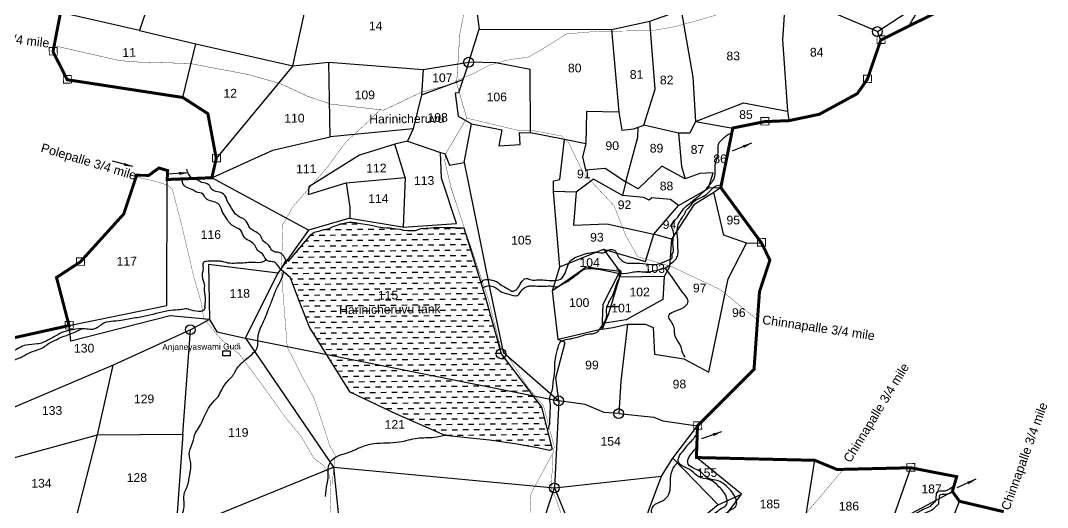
# Model space of a CAD drawing. Header units: feet. Extents: x 773755 to 783780, y 1571901 to 1585357.
# Drawn here: x 777136 to 780570, y 1580869 to 1582499 of the extents above; entities that cross this region are included whole.
import ezdxf
from ezdxf.enums import TextEntityAlignment as Align

# ---------------------------------------------------------------- set-up
doc = ezdxf.new("R2010")
doc.units = ezdxf.units.FT
doc.header["$LTSCALE"] = 15
doc.header["$MEASUREMENT"] = 0
doc.linetypes.add('HIDDEN2', pattern=[0.1875, 0.125, -0.0625])
for name, color, linetype in [('PLOT', 7, 'Continuous'), ('PLOT NO', 7, 'Continuous'), ('ROADS', 6, 'Continuous'), ('TANKS-STREAM', 4, 'Continuous'), ('text2', 7, 'Continuous'), ('VILLAGE STONES', 240, 'Continuous')]:
    doc.layers.add(name, color=color, linetype=linetype)
doc.layers.add('VILLAGE BOUNDRY', color=5, linetype='HIDDEN2', lineweight=100)
doc.styles.get("Standard").update_dxf_attribs({"font": 'arial.ttf'})
doc.linetypes.add('DOTS', pattern='A,1e-06,-3,["●",Standard,S=3,R=0,X=-1.25,Y=-1.25],-3', length=6.000001)
doc.dimstyles.get("Standard").update_dxf_attribs({"dimtxt": 0.18, "dimasz": 0.18, "dimexe": 0.18, "dimexo": 0.0625, "dimgap": 0.09, "dimtad": 0, "dimtih": 1, "dimtoh": 1, "dimdec": 4, "dimzin": 0, "dimdsep": 46, "dimtxsty": 'Standard', "dimcen": 0.09, "dimadec": 0, "dimazin": 0, "dimtfac": 1, "dimtdec": 4, "dimtofl": 0, "dimtmove": 0, "dimatfit": 3, "dimfxl": 1, "dimtolj": 1, "dimtzin": 0, "dimarcsym": 0})

msp = doc.modelspace()

# ---------------------------------------------------------------- hatches: boundary and pattern name
at = {"layer": 'TANKS-STREAM'}
h = msp.add_hatch(dxfattribs=at)
h.set_pattern_fill('DASH', color=256, scale=145.821707, angle=0.5858, style=0)
h.set_pattern_definition([(0.5858182, (37188.745, 36616.863), (18.04039535, 18.4131258), [18.22771332, -18.22771332])])
edge = h.paths.add_edge_path()
edge.add_line((778005.9, 1581664.3), (778023.6, 1581698.4))
edge.add_line((778023.6, 1581698.4), (778032.2, 1581693.4))
edge.add_line((778032.2, 1581693.4), (778107.1, 1581783.5))
edge.add_line((778107.1, 1581783.5), (778117.9, 1581790.5))
edge.add_line((778117.9, 1581790.5), (778136.5, 1581795.3))
edge.add_line((778136.5, 1581795.3), (778150.6, 1581799.9))
edge.add_line((778150.6, 1581799.9), (778167.6, 1581803.5))
edge.add_line((778167.6, 1581803.5), (778181.1, 1581809.3))
edge.add_line((778181.1, 1581809.3), (778194.6, 1581813.9))
edge.add_line((778194.6, 1581813.9), (778206.5, 1581819.1))
edge.add_line((778206.5, 1581819.1), (778227.4, 1581822.8))
edge.add_line((778227.4, 1581822.8), (778233, 1581823.9))
edge.add_line((778233, 1581823.9), (778244.3, 1581824.6))
edge.add_line((778244.3, 1581824.6), (778260.2, 1581822.5))
edge.add_line((778260.2, 1581822.5), (778272.7, 1581819.8))
edge.add_line((778272.7, 1581819.8), (778302.7, 1581815))
edge.add_line((778302.7, 1581815), (778314.1, 1581812.9))
edge.add_line((778314.1, 1581812.9), (778331.1, 1581808.5))
edge.add_line((778331.1, 1581808.5), (778347.5, 1581805.9))
edge.add_line((778347.5, 1581805.9), (778359.4, 1581804.9))
edge.add_line((778359.4, 1581804.9), (778371.9, 1581805))
edge.add_line((778371.9, 1581805), (778383.2, 1581802.9))
edge.add_line((778383.2, 1581802.9), (778404.2, 1581800.8))
edge.add_line((778404.2, 1581800.8), (778416.1, 1581797.5))
edge.add_line((778416.1, 1581797.5), (778429.1, 1581796.5))
edge.add_line((778429.1, 1581796.5), (778456.3, 1581796.3))
edge.add_line((778456.3, 1581796.3), (778475.5, 1581803.2))
edge.add_line((778475.5, 1581803.2), (778507.2, 1581805.8))
edge.add_line((778507.2, 1581805.8), (778525.3, 1581807.7))
edge.add_line((778525.3, 1581807.7), (778551.3, 1581806.8))
edge.add_line((778551.3, 1581806.8), (778568.3, 1581806.4))
edge.add_line((778568.3, 1581806.4), (778587.5, 1581806.1))
edge.add_line((778587.5, 1581806.1), (778609, 1581805.7))
edge.add_line((778609, 1581805.7), (778617.5, 1581805.3))
edge.add_line((778617.5, 1581805.3), (778689.2, 1581575.7))
edge.add_line((778689.2, 1581575.7), (778742.7, 1581383.8))
edge.add_line((778742.7, 1581383.8), (778877.9, 1581204.5))
edge.add_line((778877.9, 1581204.5), (778913.9, 1581064.1))
edge.add_line((778913.9, 1581064.1), (778906, 1581060.1))
edge.add_line((778906, 1581060.1), (778878.8, 1581065.2))
edge.add_line((778878.8, 1581065.2), (778864.4, 1581068.8))
edge.add_line((778864.4, 1581068.8), (778832.4, 1581074.3))
edge.add_line((778832.4, 1581074.3), (778796.6, 1581080.9))
edge.add_line((778796.6, 1581080.9), (778703.9, 1581094.9))
edge.add_line((778703.9, 1581094.9), (778555.7, 1581110.4))
edge.add_line((778555.7, 1581110.4), (778393, 1581181.4))
edge.add_line((778393, 1581181.4), (778238, 1581255.6))
edge.add_line((778238, 1581255.6), (778159.8, 1581380.5))
edge.add_line((778159.8, 1581380.5), (778101.9, 1581472.5))
edge.add_line((778101.9, 1581472.5), (778064.8, 1581566.6))
edge.add_line((778064.8, 1581566.6), (778037.9, 1581637.9))
edge.add_line((778037.9, 1581637.9), (778006.1, 1581665.4))

# ---------------------------------------------------------------- linework, layer by layer
at = {"layer": 'PLOT'}
for points in [[(778749.9, 1582806.6), (778652.8, 1582592.9), (778659.1, 1582546.6), (778668.8, 1582469.9), (779112.1, 1582469.6), (779240.2, 1582497.2), (779344.9, 1582533.8), (779383.6, 1582309.8), (779393.1, 1582161.4), (779553.2, 1582223.4), (779700.2, 1582196.4)], [(777631.6, 1582760.6), (777533.1, 1582466.5), (777269.3, 1582526.2)], [(780001.5, 1582462.5), (779773.5, 1582558.7), (779693, 1582570.8), (779573.5, 1582551.6), (779604.1, 1582688.6)], [(777533.1, 1582466.5), (777721.8, 1582420.8), (778045.8, 1582347.9), (778107, 1582628.2)], [(780012.4, 1582434), (780001.5, 1582462.5), (780122.7, 1582541.9), (780220.6, 1582609.1)], [(779693, 1582570.8), (779683.2, 1582434.7), (779700.2, 1582196.4), (779705.1, 1582164.1)], [(779393.1, 1582161.4), (779373.5, 1582122.2), (779336.4, 1582122), (779220.2, 1582149.5), (779258.2, 1582269.2), (779240.2, 1582497.2)], [(779136.7, 1582192.1), (779028.6, 1582194.6), (779026.5, 1582086.8), (778954.5, 1582100.8), (778841, 1582122.8), (778839.7, 1582335.3), (778725.5, 1582357.2), (778634.3, 1582360), (778668.8, 1582469.9)], [(779112.1, 1582469.6), (779136.7, 1582192.1), (779146.4, 1582132.1), (779186.2, 1582136.5), (779220.2, 1582149.5)], [(777678.4, 1582241.7), (777721.8, 1582420.8)], [(778045.8, 1582347.9), (778166.1, 1582359.9), (778481.5, 1582335), (778634.3, 1582360)], [(778476, 1582250.1), (778448.4, 1582137.2), (778170.5, 1582109.4), (778166.1, 1582359.9)], [(778634.3, 1582360), (778600.7, 1582257.6), (778589.1, 1582255.9), (778598.8, 1582178.9), (778643.9, 1582153.5), (778744.8, 1582133.4), (778734.7, 1582079.3), (778806.9, 1582084.1), (778804.6, 1582124.3), (778841, 1582122.8)], [(778045.8, 1582347.9), (777790.1, 1582037.6)], [(778481.5, 1582335), (778476, 1582250.1), (778616.3, 1582302)], [(778448.4, 1582137.2), (778429.9, 1582095.2), (778540.1, 1582057.6), (778554.5, 1582054.7), (778569.8, 1582014.8), (778618.7, 1582023.5), (778643.9, 1582153.5)], [(779393.1, 1582161.4), (779517.5, 1582139.4)], [(779436, 1581939.3), (779452.2, 1581989.5), (779407, 1581987.4), (779358.1, 1581969.1), (779279.8, 1582012.2), (779200.6, 1581935.6), (779159.9, 1581959.8), (779199.6, 1582109.3), (779200.9, 1582142.7)], [(779336.4, 1582122), (779345.4, 1582011.1), (779358.1, 1581969.1)], [(777775.4, 1581973), (777979.3, 1582065.1), (778170.5, 1582109.4)], [(778429.9, 1582095.2), (778387.4, 1582085.7), (778268.6, 1582048.7), (778099.3, 1581942.1), (778097.5, 1581917.4), (778224.9, 1581956.4), (778422.3, 1581973.8), (778387.4, 1582085.7)], [(778618.7, 1582023.5), (778703.1, 1581611.4), (778749.2, 1581388.6), (778935.5, 1581226.3), (778926.1, 1581302.6), (778957.2, 1581421.1), (778933.4, 1581431.3), (778915, 1581594.8), (778939.6, 1581675.2), (778917.9, 1581926.5), (778917.6, 1581962.2), (778938.9, 1581967), (778954.5, 1582100.8)], [(779026.5, 1582086.8), (779015.1, 1582043), (779024.4, 1581999.6), (779090.9, 1582005.4), (779159.9, 1581959.8), (779148.5, 1581913.4), (779051.4, 1581968), (778993.9, 1581924.4), (778917.9, 1581926.5)], [(778422.3, 1581973.8), (778414.7, 1581807.3), (778593.8, 1581819.7), (778543.4, 1581971.2), (778540.1, 1582057.6)], [(778098, 1581797), (777995.8, 1581653.8), (777764.3, 1581682.9), (777767.5, 1581498.8), (777636.3, 1581510.2), (777303.6, 1581426.3), (777297.8, 1581478.1), (777625.3, 1581545.4), (777626, 1581967.1)], [(778236.6, 1581837.4), (778098, 1581797), (777775.4, 1581973)], [(778224.9, 1581956.4), (778236.8, 1581874.7), (778236.6, 1581837.4), (778411.4, 1581808.1), (778414.7, 1581807.3)], [(778993.9, 1581924.4), (778984.4, 1581814.5), (779096.4, 1581818.5), (779253.6, 1581783.7), (779336.2, 1581879.9), (779309.5, 1581900.4), (779246.2, 1581905.4), (779237.7, 1581897.6), (779219.7, 1581906.4), (779148.5, 1581913.4)], [(779477.3, 1581940.1), (779454.1, 1581923.2), (779386.9, 1581882.2), (779312.1, 1581767.6), (779253.6, 1581783.7)], [(779336.2, 1581879.9), (779418.6, 1581926.5), (779436, 1581939.3), (779477.3, 1581940.1)], [(779562.9, 1581753.6), (779487.5, 1581781.1), (779454.1, 1581923.2)], [(779085.6, 1581734.4), (779225.3, 1581692), (779253.6, 1581783.7)], [(779081.1, 1581466.3), (779116.2, 1581471.1), (779165.3, 1581482.9), (779226, 1581482.7), (779251, 1581471.4), (779255.7, 1581382.5), (779354.1, 1581367.2), (779437.8, 1581321.8), (779502.1, 1581634.4), (779562.9, 1581753.6), (779612.9, 1581755.4)], [(779312.1, 1581767.6), (779306.2, 1581674.3), (779287.5, 1581642.3), (779138.1, 1581640.4), (779140.2, 1581659.3)], [(778939.6, 1581675.2), (779085.6, 1581734.4), (779140.2, 1581659.3), (779026.6, 1581673.8), (778915, 1581594.8)], [(777767.5, 1581498.8), (777792.4, 1581456.7), (777888.1, 1581436.1), (777995.8, 1581653.8)], [(779138.1, 1581640.4), (779100.5, 1581514.4), (779081.1, 1581466.3), (779084.3, 1581549.3), (779140.2, 1581659.3)], [(779287.5, 1581642.3), (779283.9, 1581565), (779160.9, 1581496.7), (779088.6, 1581486)], [(779093.6, 1581541.8), (779138.6, 1581542)], [(777767.5, 1581498.8), (777703.9, 1581464.3), (777445.3, 1581345.8), (777080.7, 1581190.2), (777112.8, 1581437)], [(779165.3, 1581482.9), (779142.6, 1581291.6), (779136.2, 1581183.5), (779253.2, 1581171.1), (779283, 1581159.1), (779399.4, 1581142.1)], [(777392.5, 1581112.6), (777678.4, 1581114.7), (777703.9, 1581464.3)], [(777888.1, 1581436.1), (778182.6, 1581004.2), (778920.9, 1580934.6)], [(777888.1, 1581436.1), (778935.5, 1581226.3)], [(779081.1, 1581466.3), (778933.4, 1581431.3)], [(777074.7, 1581025), (777392.5, 1581112.6), (777445.3, 1581345.8)], [(778935.5, 1581226.3), (778920.9, 1580934.6), (779278.8, 1580973.9), (779316.7, 1581034.4), (779399.4, 1581142.1)], [(779136.2, 1581183.5), (779087.2, 1581186.8), (779023.7, 1581213.4), (778935.5, 1581226.3)], [(777678.4, 1581114.7), (777655.2, 1580788.8), (777528.4, 1580758.8), (777320.9, 1580829.2), (777392.5, 1581112.6)], [(779316.7, 1581034.4), (779468.1, 1580877.7), (779546.6, 1580913.8), (779395.9, 1581036.2)], [(779391.6, 1580700.8), (779508.9, 1580794.4), (779724.8, 1580607.8), (779791.8, 1581026.9)], [(777655.2, 1580788.8), (778182.6, 1581004.2), (778212.5, 1580709.8), (777655.2, 1580788.8)], [(779724.8, 1580607.8), (780047.3, 1580813.1), (780112.3, 1581002)], [(779468.1, 1580877.7), (779344.1, 1580774.9), (779185, 1580632.3), (779171.9, 1580658.7), (779238.2, 1580863.1), (779278.8, 1580973.9)], [(778212.5, 1580709.8), (778458.6, 1580693.6), (778712.9, 1580673.4), (778825, 1580644.1), (778920.9, 1580934.6), (779084.9, 1580530.7), (779171.9, 1580658.7)], [(780047.3, 1580813.1), (780251.8, 1580922.7)], [(779426.3, 1580750.9), (779546.6, 1580913.8)], [(779724.8, 1580607.8), (779865.6, 1580606.6), (780154.1, 1580576.7), (780275.6, 1580889.8)]]:
    msp.add_lwpolyline(points, dxfattribs=at)
at = {"layer": 'ROADS', "linetype": 'HIDDEN2', "ltscale": 10, "const_width": 1.2}
for points in [[(778993.2, 1583501.5), (778984.8, 1583487.1), (778950.5, 1583323.6), (778890.1, 1583213.1), (778854.6, 1583167.7), (778731.3, 1582921.5), (778709.5, 1582874.5), (778707.8, 1582823.7), (778649.6, 1582682.5), (778629.2, 1582581), (778604.7, 1582454.9), (778593.9, 1582289.5)], [(777248.8, 1582414.9), (777466.4, 1582365.2), (777527.1, 1582360.5), (777701.6, 1582355.6), (777895.3, 1582318.9), (778002.8, 1582288.8), (778094.9, 1582246.1), (778172.2, 1582219.8), (778350.2, 1582199.1), (778474.5, 1582258.6), (778598.3, 1582292.3)], [(778630, 1582172.2), (778627.6, 1582172.8), (778593.9, 1582289.5)], [(778777.1, 1581356.7), (778739.7, 1581408.6), (778700.8, 1581563.4), (778576.2, 1581935.9), (778554.5, 1582027.4), (778556, 1582050.8), (778627.6, 1582172.8)]]:
    msp.add_lwpolyline(points, dxfattribs=at)
at = {"layer": 'ROADS', "linetype": 'DOTS', "lineweight": -3, "ltscale": 0.3, "const_width": 1}
for points in [[(778587.6, 1582295.7), (778654.3, 1582323.7), (778699.8, 1582348.5), (778753, 1582364.3), (778797.1, 1582372.4), (778832.1, 1582375.8), (778895.7, 1582412.9), (778962.3, 1582454.7), (779067.3, 1582463.4), (779146.5, 1582464.2), (779247.1, 1582465.2), (779327.7, 1582479.7), (779424.9, 1582506.6), (779543.4, 1582542.8), (779616.2, 1582577), (779706.9, 1582646.4), (779946.2, 1582719.6), (780035.5, 1582770.7), (780108.3, 1582809.5), (780237.4, 1582845.8)], [(778177.4, 1580948.5), (778188.4, 1581042.4), (778169.3, 1581076.4), (778139.3, 1581169.9), (778116.4, 1581236.2), (778081.6, 1581299), (778027.5, 1581405.9), (778007.7, 1581658.4), (778012.9, 1581817.1), (778046.4, 1581875.5), (778161.3, 1582008.1), (778223.6, 1582092.3), (778298.1, 1582161.3), (778340.4, 1582202.7)], [(779600, 1581496.7), (779475.8, 1581598.3), (779313.5, 1581675.2), (779199.6, 1581708.7), (779160.5, 1581777.7), (779120.1, 1581879.8), (779052.2, 1581951.8), (779018.9, 1581985.7), (778969.5, 1582088.9), (778945, 1582112.5), (778840.9, 1582132.6), (778796.9, 1582132.3), (778630, 1582172.2)], [(777523.6, 1581975.7), (777596.2, 1581958.4), (777627.3, 1581947.9), (777643.3, 1581934.6), (777675, 1581811.8), (777715.8, 1581637.9), (777738.4, 1581560.4), (777747.9, 1581503.1), (777786.2, 1581455.1), (777812.4, 1581426), (777866.6, 1581383.2), (777936.6, 1581289.1), (778021, 1581171.2), (778074.8, 1581105.8), (778116.3, 1581034), (778150.8, 1581007.9), (778170, 1580974.5), (778173.9, 1580878.8), (778163.5, 1580798.5)], [(778648.2, 1579568), (778593.7, 1579686.2), (778570.7, 1579704.9), (778562.1, 1579727.6), (778555.4, 1579822.7), (778556, 1579915), (778581, 1579965.2), (778610.7, 1580034.4), (778660.1, 1580113.1), (778705.5, 1580208.7), (778733.8, 1580266.7), (778766.4, 1580357.4), (778805.9, 1580431.4), (778821.4, 1580483.9), (778814.5, 1580526.1), (778830.4, 1580642.8), (778816.4, 1580669.1), (778837, 1580814.2), (778842.8, 1580915.9), (778916.7, 1581052.9), (778920.4, 1581072.2), (778884.7, 1581208.7), (778828.9, 1581276.1), (778777.1, 1581356.7)], [(779185.4, 1580041), (779220.2, 1580169.6), (779310.7, 1580327.8), (779362, 1580360.5), (779387.7, 1580379.4), (779419.2, 1580445.9), (779498.6, 1580540.8), (779544.4, 1580592.3), (779589.3, 1580631.9), (779648.5, 1580708.4), (779703.5, 1580764.7), (779753.9, 1580838.7), (779888.8, 1580998.9)]]:
    msp.add_lwpolyline(points, dxfattribs=at)
at = {"layer": 'ROADS', "linetype": 'DOTS', "lineweight": -3, "ltscale": 0.15, "const_width": 1}
msp.add_lwpolyline([(778916.1, 1581045.8), (778911.1, 1580949.9), (778911.3, 1580926.1), (778923.5, 1580905.7), (778948.6, 1580833.1), (778944.5, 1580811.4), (778964.8, 1580791), (779016.5, 1580664.1), (779045.1, 1580582.3), (779042.8, 1580540.1), (779051.8, 1580511.5), (779063.1, 1580461), (779083.6, 1580422.3), (779093.7, 1580388.3)], dxfattribs=at)
at = {"layer": 'TANKS-STREAM'}
msp.add_lwpolyline([(778005.9, 1581664.3), (778023.6, 1581698.4), (778032.2, 1581693.4), (778107.1, 1581783.5), (778117.9, 1581790.5), (778136.5, 1581795.3), (778150.6, 1581799.9), (778167.6, 1581803.5), (778181.1, 1581809.3), (778194.6, 1581813.9), (778206.5, 1581819.1), (778227.4, 1581822.8), (778233, 1581823.9), (778244.3, 1581824.6), (778260.2, 1581822.5), (778272.7, 1581819.8), (778302.7, 1581815), (778314.1, 1581812.9), (778331.1, 1581808.5), (778347.5, 1581805.9), (778359.4, 1581804.9), (778371.9, 1581805), (778383.2, 1581802.9), (778404.2, 1581800.8), (778416.1, 1581797.5), (778429.1, 1581796.5), (778456.3, 1581796.3), (778475.5, 1581803.2), (778507.2, 1581805.8), (778525.3, 1581807.7), (778551.3, 1581806.8), (778568.3, 1581806.4), (778587.5, 1581806.1), (778609, 1581805.7), (778617.5, 1581805.3), (778689.2, 1581575.7), (778742.7, 1581383.8), (778877.9, 1581204.5), (778913.9, 1581064.1), (778906, 1581060.1), (778878.8, 1581065.2), (778864.4, 1581068.8), (778832.4, 1581074.3), (778796.6, 1581080.9), (778703.9, 1581094.9), (778555.7, 1581110.4), (778393, 1581181.4), (778238, 1581255.6), (778159.8, 1581380.5), (778101.9, 1581472.5), (778064.8, 1581566.6), (778037.9, 1581637.9), (778006.1, 1581665.4)], dxfattribs=at)
for points in [[(780109.1, 1582485.7), (780120.5, 1582504.9), (780133.9, 1582523.3), (780163.6, 1582539.2), (780183.2, 1582553), (780198.7, 1582569.5), (780222.3, 1582584), (780239.9, 1582597.1), (780265.5, 1582612.9), (780297.3, 1582633.6), (780340.5, 1582658.5), (780380.4, 1582678.6), (780409.4, 1582697.2), (780437, 1582740.6), (780447.8, 1582749.5), (780463.8, 1582780.9), (780464.9, 1582798.6), (780478.3, 1582820.4), (780486.3, 1582836.1), (780463.9, 1582895.4), (780463.8, 1582898.8), (780451.2, 1582937.4), (780437.3, 1582964.4), (780415.1, 1583007.6), (780398.5, 1583033.9), (780385.3, 1583069.1), (780400.7, 1583085.6)], [(778676.7, 1581620.3), (778686.1, 1581631.6), (778696.5, 1581632.6), (778708.6, 1581631), (778727.7, 1581625.2), (778740.8, 1581615.8), (778758.2, 1581604.8), (778770.3, 1581598), (778774.7, 1581594.6), (778777.3, 1581593.7), (778797.1, 1581601.7), (778809.8, 1581622.5), (778826.1, 1581635.7), (778844.3, 1581630.7), (778860.8, 1581630.8), (778917.8, 1581628.8), (778941.1, 1581633.4), (778956.5, 1581653.4), (778965.7, 1581679.4), (778977.7, 1581697.7), (779002.6, 1581710.9), (779026.7, 1581718.9), (779045.7, 1581722.5), (779077.7, 1581722), (779083.7, 1581721.2), (779100.9, 1581730), (779113.9, 1581732.7), (779125.2, 1581726.8), (779134, 1581709.6), (779141, 1581701.1), (779150.6, 1581692.5), (779182.6, 1581686.8), (779198.2, 1581687), (779269.4, 1581684.4), (779302.1, 1581697.7), (779314.3, 1581704.8), (779314.8, 1581715.7), (779317.8, 1581723), (779317.6, 1581744.9), (779318.5, 1581769.8), (779319.5, 1581790.5), (779313.9, 1581807.1), (779337.3, 1581846.2), (779352.8, 1581868.8), (779372.1, 1581886), (779392.7, 1581902.7), (779430.1, 1581937.4), (779447, 1581957.6), (779456.5, 1581974.1), (779458.6, 1582013.7), (779469, 1582063.6), (779469.4, 1582084.3), (779488.6, 1582107.5), (779499.5, 1582116.8), (779516.5, 1582123)], [(778023.5, 1581697.4), (777999.1, 1581722.9), (777983.5, 1581725.1), (777972.5, 1581735.1), (777963, 1581749.8), (777947.2, 1581761.3), (777937.7, 1581779.1), (777922.8, 1581791.4), (777903.1, 1581804.4), (777890.4, 1581827.7), (777860.6, 1581846.1), (777841.6, 1581870.8), (777829, 1581891.7), (777814.5, 1581918.4), (777774.5, 1581935.1), (777765, 1581949.8), (777740.8, 1581957.3), (777726.6, 1581965.8), (777706.3, 1581974.1), (777692, 1582001.2)], [(778004.9, 1581665.8), (777980.4, 1581691.2), (777964.8, 1581693.4), (777953.8, 1581703.4), (777944.3, 1581718.1), (777928.6, 1581729.6), (777919.1, 1581747.4), (777904.1, 1581759.7), (777884.5, 1581772.8), (777871.8, 1581796), (777842, 1581814.4), (777823, 1581839.1), (777810.3, 1581860), (777795.8, 1581886.7), (777755.9, 1581903.4), (777746.4, 1581918.1), (777722.1, 1581925.7), (777708, 1581934.1), (777687.6, 1581942.4), (777673.3, 1581969.6)], [(778679.5, 1581604), (778689.8, 1581608.4), (778694.1, 1581610.1), (778711.4, 1581610.3), (778728.9, 1581601.8), (778740.4, 1581592.7), (778760.5, 1581585.3), (778791.5, 1581578.1), (778798.6, 1581579.2), (778809.3, 1581593.4), (778827.6, 1581607.7), (778837.9, 1581611), (778864.5, 1581610.2), (778894.8, 1581610.5), (778915.5, 1581609.7), (778930.1, 1581607.7), (778945.3, 1581615.9), (778966.8, 1581627), (778980.3, 1581636.9), (779002.9, 1581653.9), (779021.2, 1581666.6), (779045.1, 1581669), (779067.4, 1581667), (779176.9, 1581655.3), (779185.5, 1581657.5), (779230.6, 1581658), (779277.1, 1581667.1), (779299.3, 1581676), (779309, 1581684.3), (779326.2, 1581699.6), (779333.6, 1581714.9), (779333.3, 1581746.8), (779333.1, 1581765.3), (779332.2, 1581804.5), (779340.1, 1581826.8), (779349.2, 1581841), (779358.8, 1581857.4), (779363, 1581865.6), (779374.3, 1581876.5), (779384, 1581890.2), (779418.5, 1581910), (779438.9, 1581925.4), (779459.9, 1581945.1), (779482.1, 1581950.2)], [(777959.1, 1581697.6), (777951.2, 1581693.6), (777936.6, 1581689), (777904.6, 1581689.7), (777880.1, 1581687), (777861.4, 1581686.8), (777841.8, 1581686.1), (777816.7, 1581690.3), (777802.9, 1581693.6), (777779.3, 1581693.3), (777757.2, 1581693.1), (777746, 1581687.1), (777746.1, 1581671.9), (777743.8, 1581655.2), (777743, 1581642.9), (777750.1, 1581614.7), (777749.8, 1581596), (777753.1, 1581562.7), (777751.3, 1581541.1), (777751.4, 1581538.6), (777751.4, 1581535.7), (777698.9, 1581532.2), (777695.9, 1581533.2), (777677.7, 1581532), (777662, 1581530.4), (777629.2, 1581527.1), (777548, 1581508.1), (777502.4, 1581500.7), (777478.4, 1581495.6), (777447, 1581492.8), (777414.6, 1581486.1), (777382.9, 1581466.6), (777339.2, 1581467.7), (777302.9, 1581462.4), (777287.7, 1581459.3), (777233.1, 1581432.1), (777209.7, 1581421), (777192, 1581416.4), (777154.2, 1581412.6), (777108.3, 1581391.5), (777087.2, 1581384.9), (777069, 1581385.7)], [(777647.3, 1580700.6), (777647.9, 1580716), (777651.3, 1580725.2), (777651.8, 1580737.1), (777651.7, 1580748.3), (777651.6, 1580763.7), (777652.1, 1580778.4), (777657.5, 1580798.7), (777660.9, 1580813.4), (777667, 1580826.1), (777682.7, 1580879.7), (777682.3, 1580911.9), (777692.6, 1580938.6), (777698, 1580958.9), (777704.6, 1580998.2), (777705, 1581016), (777699.8, 1581048.8), (777705.1, 1581069.8), (777714, 1581095.1), (777718, 1581113.4), (777730.4, 1581134.5), (777778.7, 1581220.9), (777796, 1581239.9), (777808.4, 1581263.1), (777824.2, 1581287.1), (777848.5, 1581315.3), (777858.1, 1581332.2), (777890, 1581365.4), (777915, 1581387.4), (777927.4, 1581403.6), (777929.2, 1581434.4), (777943.5, 1581481.3), (777952.4, 1581501), (777962.7, 1581527), (777977, 1581563.5), (777987.9, 1581592.3), (778005.1, 1581626.8), (778014.6, 1581657.6), (778014.5, 1581661.1)], [(778898, 1581128.2), (778905, 1581146.6), (778906, 1581158.3), (778906.8, 1581188.4), (778907.7, 1581206.7), (778906.5, 1581221.7), (778906.3, 1581241.2), (778913.3, 1581259.7), (778916.4, 1581282.5), (778922.1, 1581334.1), (778921.9, 1581346.4), (778925.5, 1581374.8), (778930.4, 1581393.8), (778934.1, 1581408.8), (778937.9, 1581417.8), (778941.2, 1581423.4), (778947.3, 1581427.3), (778971.7, 1581433.2), (778982.3, 1581435.5), (779021.8, 1581446.5), (779031.2, 1581448.8), (779063.4, 1581455.8), (779076.1, 1581471.5), (779095.8, 1581512.6), (779095, 1581531.5), (779101.5, 1581552.2), (779109.2, 1581567.8), (779117.9, 1581583.5), (779127.6, 1581612.5), (779138.5, 1581639.4), (779144.5, 1581656.7), (779129.8, 1581667.4)], [(779358.4, 1581370.9), (779348.4, 1581391.5), (779342.8, 1581410.9), (779325.1, 1581441.1), (779320.4, 1581474.7), (779302.7, 1581509.3), (779354.5, 1581540.2), (779367.4, 1581555.5), (779351.8, 1581586.8), (779312.1, 1581643.9), (779292.3, 1581669.8)], [(777031.3, 1581327.9), (777032.3, 1581330.9), (777043.5, 1581334.4), (777044.5, 1581334.9), (777047, 1581335), (777050.9, 1581335), (777055.8, 1581335.1), (777065.6, 1581338.1), (777084.2, 1581346.6), (777086.6, 1581353), (777098.3, 1581357.1), (777118.9, 1581364.7), (777137, 1581371.7), (777148.7, 1581378.2), (777178, 1581391.8), (777194.7, 1581397.8), (777212.8, 1581405.8), (777228.9, 1581417.8), (777247.4, 1581426.8), (777267.5, 1581436.8), (777296.3, 1581447.9), (777316.9, 1581456.5), (777343.8, 1581468.5)], [(777053.3, 1578939.3), (777073, 1578936), (777117, 1578920.3), (777137.9, 1578910.2), (777168, 1578898.9), (777202.8, 1578888.9), (777218.9, 1578889.1), (777252.4, 1578896.3), (777269.6, 1578908.1), (777315.6, 1578920.1), (777357.1, 1578929.7), (777394, 1578937), (777479.3, 1578948.3), (777509.3, 1578957.8), (777553, 1578972.1), (777574.8, 1578980.4), (777609.4, 1578987.7), (777640.5, 1578998.3), (777656.6, 1578998.5), (777686.7, 1579024.7), (777686.6, 1579037.4), (777695.7, 1579051.3), (777705.9, 1579073.4), (777716.1, 1579086.2), (777727.5, 1579105.9), (777735.4, 1579123.3), (777744.5, 1579139.5), (777753.5, 1579155.7), (777760.2, 1579177.7), (777772.7, 1579197.5), (777781.8, 1579219.5), (777789.6, 1579239.2), (777797.6, 1579254.2), (777806.8, 1579257.8), (777867.9, 1579260.7), (777888.8, 1579256.3), (777908.5, 1579250.8), (777932.7, 1579248.7), (777953.5, 1579251.2), (777988.1, 1579258.5), (778015.6, 1579271.5), (778052.6, 1579271.8), (778103.7, 1579245.8), (778119.9, 1579243.7), (778184.3, 1579266.3), (778197.9, 1579294.1), (778257.6, 1579321.2), (778290.9, 1579341.2), (778346.7, 1579389.5), (778351.8, 1579406.5), (778368.5, 1579424.8), (778387.8, 1579436.7), (778411.2, 1579439.5), (778442.4, 1579439.8), (778486.5, 1579445.5), (778520.2, 1579456.2), (778544.7, 1579475.9), (778558.8, 1579496.9), (778580.8, 1579510.1), (778611.7, 1579538.9), (778637.4, 1579561.3), (778656.3, 1579622.5), (778665.2, 1579647.2), (778719.4, 1579682.8), (778749.1, 1579703.9), (778773.7, 1579713.3), (778804.2, 1579796.1), (778828.6, 1579826.2), (778839.9, 1579870.4), (778853.9, 1579899.1), (778876.9, 1579937), (778885.7, 1579964.4), (778896.1, 1580012), (778871.8, 1580052.5), (778824.8, 1580072.8), (778798.6, 1580092), (778769.5, 1580135.2), (778785.8, 1580191.2), (778810.3, 1580214.8), (778859.5, 1580234.8), (778894.3, 1580262.4), (778951.2, 1580294.1), (778991.1, 1580325.7), (779068.8, 1580357.7), (779128.2, 1580395.9), (779151.7, 1580416.4), (779167.1, 1580439.9), (779173.4, 1580454.2), (779195.3, 1580480.4), (779209.4, 1580496.1), (779213, 1580522.1), (779202.4, 1580545.4), (779196.9, 1580576.5), (779188.8, 1580608.9), (779200.2, 1580633.7), (779233.8, 1580656.1), (779259.6, 1580675.8), (779288, 1580695.6), (779294, 1580745), (779312, 1580764.6), (779372.9, 1580782.7), (779384.3, 1580807.5), (779403.8, 1580814.2), (779426.9, 1580835.2), (779458, 1580851.1), (779478.6, 1580865.6), (779495.4, 1580876.2), (779489.8, 1580916.4), (779475.3, 1580934.4), (779437.3, 1580962.6), (779403.5, 1580971.3), (779379.8, 1580991.8), (779335.3, 1581023.8), (779336.5, 1581035.5), (779354.4, 1581061.7), (779367.3, 1581078.7), (779382.7, 1581095.7), (779394.2, 1581110.1)], [(778155.2, 1580905.9), (778160.9, 1580948.5), (778164.3, 1580971.7), (778165.2, 1581005.8), (778173.5, 1581024.1), (778200.1, 1581042.6), (778236.5, 1581055.2), (778271.7, 1581070.1), (778316.7, 1581082.8), (778403.1, 1581088.5), (778462.7, 1581101.3), (778518.7, 1581104.3), (778558.8, 1581113.2)], [(779303.4, 1580761.9), (779282.6, 1580798.3), (779271.4, 1580806.7), (779252.2, 1580838.1), (779246.1, 1580853.4), (779251.9, 1580874), (779282.5, 1580891.3), (779303.6, 1580913.7), (779309.8, 1580973.8), (779323.1, 1581008), (779331.6, 1581017.5)], [(780259.1, 1580942.5), (780235.8, 1580926.9), (780223.6, 1580923.5), (780198.5, 1580918.4), (780197.8, 1580910.3), (780196.2, 1580901.3), (780195.5, 1580890.8), (780189.1, 1580884.2), (780177.1, 1580872.8), (780156, 1580862.8), (780140.7, 1580854.5), (780122.1, 1580846.2), (780102.7, 1580838.8), (780088.2, 1580832.9), (780080.1, 1580830.4), (780067, 1580835.1), (780052.4, 1580833.4), (780034.7, 1580825.9), (780014.5, 1580816), (779997.5, 1580802.8), (779988.7, 1580796.2), (779988, 1580784.1), (779984.9, 1580771.1), (779976.9, 1580758), (779961.7, 1580738.4), (779949.6, 1580725.3), (779939.2, 1580711.4), (779929.6, 1580701.6), (779915.2, 1580682), (779908.8, 1580668.1), (779906.4, 1580660.8), (779913.1, 1580644.6), (779913.2, 1580638.2), (779918.2, 1580624.4), (779924.7, 1580606.9), (779924.8, 1580601.2), (779918.4, 1580590.6), (779899.9, 1580579.8), (779879.8, 1580561), (779858.9, 1580538.9), (779859.8, 1580524.3), (779861.6, 1580511.3), (779859.3, 1580492.7), (779853.7, 1580484.5), (779842.4, 1580478.7), (779822.4, 1580455), (779791, 1580429.5), (779774.8, 1580421.3), (779739.3, 1580403.1), (779716, 1580376.9), (779695.9, 1580361.3), (779666.8, 1580343.1), (779649, 1580342.9)]]:
    msp.add_spline(points, degree=3, dxfattribs=at)
for points, knots in [([(777084.7, 1578934.7), (777091.3, 1578933.8), (777113.3, 1578930.6), (777141.6, 1578919.8), (777171.7, 1578903.6), (777200.7, 1578894.5), (777227.4, 1578883.2), (777256.3, 1578884.7), (777281.1, 1578887), (777307.1, 1578911.1), (777346.1, 1578913.7), (777386.7, 1578925.2), (777441.1, 1578936.5), (777493.7, 1578936.4), (777545.1, 1578955.3), (777577.6, 1578963.8), (777609.6, 1578978.7), (777640.6, 1578979.7), (777666.2, 1578996), (777695.6, 1578991), (777722.3, 1579010.2), (777715.5, 1579034.8), (777730.8, 1579048), (777734.1, 1579067.6), (777749.8, 1579082.6), (777758.6, 1579100.1), (777766.4, 1579118.7), (777775.6, 1579135), (777787, 1579151.8), (777789.4, 1579174.3), (777805.8, 1579192.1), (777812.4, 1579214.5), (777820.9, 1579232.5), (777825.6, 1579250), (777855.7, 1579257.9), (777886.2, 1579259.4), (777920, 1579252.2), (777940.9, 1579245), (777963.1, 1579243.1), (777989.5, 1579247.6), (778018.9, 1579250.7), (778047.7, 1579270.8), (778092.9, 1579271.2), (778121.2, 1579241.7), (778168.1, 1579237.1), (778216.2, 1579245.1), (778228.5, 1579305.6), (778284.5, 1579308.8), (778329.8, 1579344), (778376.8, 1579364.7), (778381.8, 1579405.3), (778399.2, 1579420.1), (778418.7, 1579434.4), (778445.4, 1579435.2), (778478.2, 1579434.5), (778515.1, 1579439.4), (778551.2, 1579449.1), (778577, 1579467.9), (778587.6, 1579495.1), (778619.2, 1579505.8), (778639, 1579534.3), (778681.1, 1579560), (778683.7, 1579605.5), (778697.9, 1579657.4), (778746.3, 1579669.1), (778775.2, 1579700.8), (778830.5, 1579709.7), (778816.5, 1579784.6), (778867.4, 1579820.1), (778866.8, 1579862.8), (778886.7, 1579898.5), (778908.3, 1579926.8), (778919.3, 1579967.7), (778929.9, 1580008.6), (778904.6, 1580056.6), (778859.7, 1580062.2), (778824.8, 1580090.7), (778789.9, 1580130.3), (778810.3, 1580182.1), (778844.6, 1580217.5), (778891.5, 1580223.6), (778928.6, 1580266.1), (778981.4, 1580282.6), (779028.1, 1580333.1), (779099, 1580345.9), (779149.2, 1580383.2), (779183.6, 1580409.8), (779197.5, 1580431.2), (779206.3, 1580455.8), (779223.2, 1580473.1), (779244, 1580491.3), (779248.1, 1580518.6), (779229.8, 1580541.7), (779231.3, 1580573), (779214.8, 1580602), (779232.1, 1580635.8), (779264.8, 1580648), (779289.2, 1580673.3), (779332.2, 1580688.9), (779315.9, 1580735.6), (779350.7, 1580773.1), (779407.2, 1580757.3), (779409.7, 1580806.8), (779441.3, 1580807), (779456.4, 1580835.5), (779488.3, 1580842.6), (779507.1, 1580861.3), (779537.4, 1580872.1), (779525.5, 1580909.6), (779501.9, 1580935.2), (779475, 1580961.9), (779432.8, 1580961.2), (779410.1, 1580996.8), (779363.7, 1581003.1), (779368.1, 1581038.5), (779383.9, 1581053.2), (779393.2, 1581067.2), (779397, 1581072.1)], [0, 0, 0, 0, 20.504368, 68.600111, 92.498354, 125.581731, 162.781487, 179.410823, 214.585188, 235.990699, 284.961922, 328.763954, 367.434768, 455.97928, 488.287849, 535.616651, 559.664391, 596.002902, 629.804303, 646.433973, 687.486786, 700.536616, 717.652879, 742.600207, 759.469874, 782.875851, 802.517727, 821.653101, 840.788183, 864.428787, 888.459377, 912.921216, 934.735948, 952.257037, 962.404421, 1025.40301, 1047.303994, 1068.350033, 1093.406792, 1114.918757, 1151.257267, 1182.609581, 1220.619636, 1279.577664, 1296.375411, 1366.608503, 1398.44955, 1465.974455, 1505.890798, 1581.857715, 1600.022569, 1625.54928, 1648.929696, 1673.143578, 1705.232003, 1751.002958, 1787.369665, 1819.719957, 1845.658355, 1872.01989, 1915.525535, 1950.602417, 2016.490902, 2043.533917, 2110.266958, 2147.711938, 2174.780345, 2265.565207, 2305.422993, 2352.392875, 2385.246717, 2430.841184, 2460.404278, 2515.560914, 2556.818228, 2609.479583, 2642.890054, 2696.477002, 2756.470707, 2791.443215, 2846.055308, 2891.76715, 2958.75892, 3011.151784, 3097.537177, 3170.216088, 3202.285991, 3231.185248, 3247.323979, 3282.393811, 3304.144255, 3331.151058, 3357.460107, 3389.952012, 3424.286552, 3452.36731, 3493.885735, 3527.295939, 3562.882762, 3614.065172, 3641.480385, 3706.877193, 3734.958084, 3756.095671, 3788.277644, 3824.144435, 3850.094129, 3870.49592, 3912.236274, 3936.022852, 3984.668877, 4020.666258, 4052.848231, 4109.248168, 4121.340496, 4153.95404, 4173.198079, 4173.198079, 4173.198079, 4173.198079]), ([(780253.1, 1580920.9), (780250.5, 1580919.3), (780244.3, 1580915.8), (780229.9, 1580911), (780206.1, 1580915.7), (780207.8, 1580899.3), (780204.6, 1580890.8), (780207, 1580880), (780195.8, 1580872.6), (780186.1, 1580859.4), (780166.6, 1580854.1), (780149.5, 1580843.3), (780131.4, 1580835.8), (780113.6, 1580828.9), (780099.9, 1580823.8), (780087.6, 1580817.9), (780076.4, 1580827.3), (780059.9, 1580822.9), (780043.3, 1580814.9), (780022.9, 1580807.1), (780011.1, 1580793.7), (779995.3, 1580786.9), (779998.5, 1580772.9), (779994.6, 1580759.8), (779984.5, 1580744.9), (779973.1, 1580729.4), (779958.5, 1580715.6), (779949.9, 1580701.4), (779936.1, 1580689.1), (779925.1, 1580674.5), (779919.4, 1580660.3), (779913.1, 1580647.2), (779923.7, 1580638.2), (779921.6, 1580625), (779928.4, 1580612.8), (779934, 1580601), (779934.7, 1580588.5), (779926.5, 1580576.6), (779905.8, 1580570.5), (779890.7, 1580548.7), (779865.1, 1580535), (779869.2, 1580514.2), (779871.6, 1580499.3), (779870.9, 1580485), (779865.8, 1580476.5), (779853.6, 1580482.5)], [19.3384, 19.3384, 19.3384, 19.3384, 28.940896, 41.903357, 68.269514, 76.651427, 85.976652, 96.851184, 106.292841, 123.417134, 147.324545, 165.249221, 186.188315, 207.589228, 223.714354, 232.431666, 246.699167, 261.822528, 281.668206, 304.819659, 326.856051, 338.209165, 350.747497, 364.50356, 380.245697, 405.787971, 424.090145, 441.947477, 456.110212, 481.142371, 496.815809, 504.729112, 522.697882, 529.370175, 544.407923, 563.705961, 569.544143, 582.279556, 604.334978, 632.686336, 663.967273, 679.002988, 692.45166, 711.797291, 721.403556, 721.403556, 721.403556, 721.403556])]:
    msp.add_open_spline(points, degree=3, knots=knots, dxfattribs=at)
at = {"layer": 'text2'}
msp.add_lwpolyline([(777811.9, 1581393.3), (777836.2, 1581393.3), (777836.2, 1581377.2), (777811.9, 1581377.2)], close=True, dxfattribs=at)
at = {"layer": 'VILLAGE BOUNDRY', "lineweight": -2, "ltscale": 10, "const_width": 10}
for points in [[(777112.8, 1581437), (777297.8, 1581478.1), (777255.9, 1581639), (777335.3, 1581691), (777480.6, 1581851.5), (777523.7, 1581981.1), (777564.5, 1581981), (777598.4, 1582005.6), (777627.6, 1581996.8), (777626, 1581967.1), (777775.4, 1581973), (777790.1, 1582037.6), (777762, 1582187.4), (777678.4, 1582241.7), (777291.5, 1582301.2), (777244.2, 1582395.3), (777269.3, 1582526.2), (777392.8, 1582834.8), (777486.3, 1583080.3), (777521.1, 1583172.4), (777737.2, 1583522.3), (778001, 1584018.1), (777993.2, 1584100.8), (778081, 1584171.2)], [(780373.3, 1582613.4), (780012.4, 1582434), (779967.4, 1582302.8), (779933.9, 1582254.6), (779806.7, 1582185.4), (779705.1, 1582164.1), (779623.9, 1582160.9), (779517.5, 1582139.4), (779477.3, 1581940.1), (779612.9, 1581755.4), (779641.6, 1581697.3), (779606.7, 1581591.6), (779588.5, 1581331.6), (779399.4, 1581142.1), (779395.9, 1581036.2), (779791.8, 1581026.9), (779866, 1580996.2), (780112.3, 1581002), (780266.2, 1580972.1), (780251.8, 1580922.7), (780275.6, 1580889.8), (780423.5, 1580854.9)]]:
    msp.add_lwpolyline(points, dxfattribs=at)
at = {"layer": 'VILLAGE STONES', "const_width": 2.92}
for points in [[(779999.7, 1582447.8), (780026.4, 1582448), (780026.7, 1582422.8), (779999.9, 1582422.6)], [(777231.5, 1582409), (777258.2, 1582409.3), (777258.5, 1582384.1), (777231.8, 1582383.8)], [(777278.7, 1582314.9), (777305.5, 1582315.2), (777305.7, 1582290), (777279, 1582289.7)], [(779954.7, 1582316.5), (779981.4, 1582316.8), (779981.7, 1582291.6), (779954.9, 1582291.3)], [(779611.1, 1582174.6), (779637.8, 1582174.9), (779638.1, 1582149.7), (779611.4, 1582149.4)], [(777777.4, 1582051.3), (777804.1, 1582051.6), (777804.4, 1582026.4), (777777.6, 1582026.2)], [(779600.2, 1581769.1), (779626.9, 1581769.3), (779627.1, 1581744.2), (779600.4, 1581743.9)], [(777322.6, 1581704.7), (777349.3, 1581705), (777349.6, 1581679.8), (777322.8, 1581679.6)], [(777285, 1581491.8), (777311.7, 1581492.1), (777312, 1581466.9), (777285.3, 1581466.6)], [(779386.6, 1581155.8), (779413.3, 1581156.1), (779413.6, 1581130.9), (779386.9, 1581130.7)], [(780099.5, 1581015.7), (780126.2, 1581016), (780126.5, 1580990.8), (780099.8, 1580990.6)]]:
    msp.add_lwpolyline(points, close=True, dxfattribs=at)
at = {"layer": 'VILLAGE STONES'}
for centre in [(780001, 1582462.3), (778633.9, 1582359.8), (777703.4, 1581464.1), (778742.2, 1581383.7), (778935.1, 1581226.1), (779135.8, 1581183.4), (778920.5, 1580934.5)]:
    msp.add_circle(centre, 16.5, dxfattribs=at)

# ---------------------------------------------------------------- texts
at = {"layer": 'PLOT NO'}
for s, height, rotation, p in [('Polepalle 3/4 mile', 30, 353.4224, (776901.8, 1582446.5)), ('Harinicheruvu', 29.164, 0.5858, (778301.8, 1582154.5)), ('Polepalle 3/4 mile', 30, 343.2233, (777201.2, 1582060.6)), ('Harinicheruvu tank', 29.164, 0.5858, (778201, 1581516.2)), ('Chinnapalle 3/4 mile ', 30, 351.6719, (779614.3, 1581483.7)), ('Chinnapalle 3/4 mile', 30, 58.5699, (779910.8, 1581016.5)), ('Chinnapalle 3/4 mile', 30, 70.1434, (780441.9, 1580857))]:
    msp.add_text(s, height=height, rotation=rotation, dxfattribs=at).set_placement(p)
for s, height, p in [('14', 29.16, (778323.1, 1582481.2)), ('11', 29.16, (777498.8, 1582392.4)), ('83', 29.16, (779518.9, 1582380.7)), ('84', 29.16, (779798.1, 1582393.3)), ('80', 29.16, (778988.8, 1582340.4)), ('81', 29.16, (779195.6, 1582318.8)), ('107', 29.16, (778546, 1582307.7)), ('82', 29.16, (779296.3, 1582300.3)), ('12', 29.16, (777836.7, 1582255.9)), ('109', 29.16, (778286.8, 1582250.2)), ('106', 29.16, (778728.3, 1582243.4)), ('110', 29.16, (778051.6, 1582172.5)), ('108', 29.16, (778530.5, 1582174.6)), ('85', 29.16, (779561.4, 1582184.5)), ('90', 29.16, (779114.3, 1582080.2)), ('89', 29.16, (779262.4, 1582071.9)), ('87', 29.16, (779399.3, 1582067.7)), ('86', 29.16, (779475, 1582036.4)), ('111', 29.16, (778091, 1582002.8)), ('112', 29.16, (778325.6, 1582005.2)), ('91', 29.16, (779018.9, 1581985.7)), ('113', 29.16, (778485.2, 1581963.6)), ('88', 29.16, (779295.8, 1581945.3)), ('114', 29.16, (778332.2, 1581903.4)), ('92', 29.16, (779155.4, 1581882.5)), ('95', 29.16, (779519, 1581831.3)), ('94', 29.16, (779305.6, 1581816.6)), ('116', 29.16, (777771.9, 1581782.7)), ('105', 29.16, (778810.1, 1581763.9)), ('93', 29.16, (779063, 1581773.7)), ('117', 29.16, (777490.8, 1581693.4)), ('104', 29.16, (779038.7, 1581689)), ('103', 29.16, (779256.8, 1581668.9)), ('102', 29.16, (779205.9, 1581590.3)), ('97', 29.16, (779406.8, 1581603.9)), ('118', 29.16, (777868.9, 1581585.7)), ('115', 29.16, (778364.6, 1581579.6)), ('100', 29.16, (779003.8, 1581554.8)), ('101', 29.16, (779145, 1581536.7)), ('96', 29.16, (779537.5, 1581521.5)), ('130', 29.16, (777348.3, 1581402.2)), ('Anjaneyaswami Gudi', 20, (777740.7, 1581407.1)), ('99', 29.16, (779046.4, 1581346)), ('98', 29.16, (779338.9, 1581282.1)), ('129', 29.16, (777548.7, 1581232.5)), ('133', 29.16, (777241, 1581193.7)), ('121', 29.16, (778387.2, 1581147.2)), ('119', 29.16, (777863.8, 1581120.2)), ('154', 29.16, (779109, 1581090.5)), ('155', 29.16, (779431.5, 1580985.6)), ('134', 29.16, (777205.5, 1580950.2)), ('128', 29.16, (777524.6, 1580969.1)), ('187', 29.16, (780182.2, 1580931.3)), ('185', 29.16, (779641, 1580880.6)), ('186', 29.16, (779905.8, 1580873.5))]:
    msp.add_text(s, height=height, rotation=0.5858, dxfattribs=at).set_placement(p, align=Align.MIDDLE_CENTER)

# ---------------------------------------------------------------- leaders
at = {"layer": 'PLOT NO', "color": 5}
for points in [[(779580.4, 1582088.3), (779515.3, 1582062.3)], [(777510.8, 1582010.3), (777443.2, 1582028.4)], [(777695.9, 1581989.1), (777626, 1581984.9)], [(779480.1, 1581122.4), (779412.8, 1581098.9)], [(780330.7, 1580963.3), (780266.9, 1580934.6)]]:
    msp.add_leader(points, dimstyle='Standard', override={"dimasz": 30, "dimgap": 0.09, "dimtad": 0, "dimzin": 2}, dxfattribs=at)

doc.saveas('drawing.dxf')
